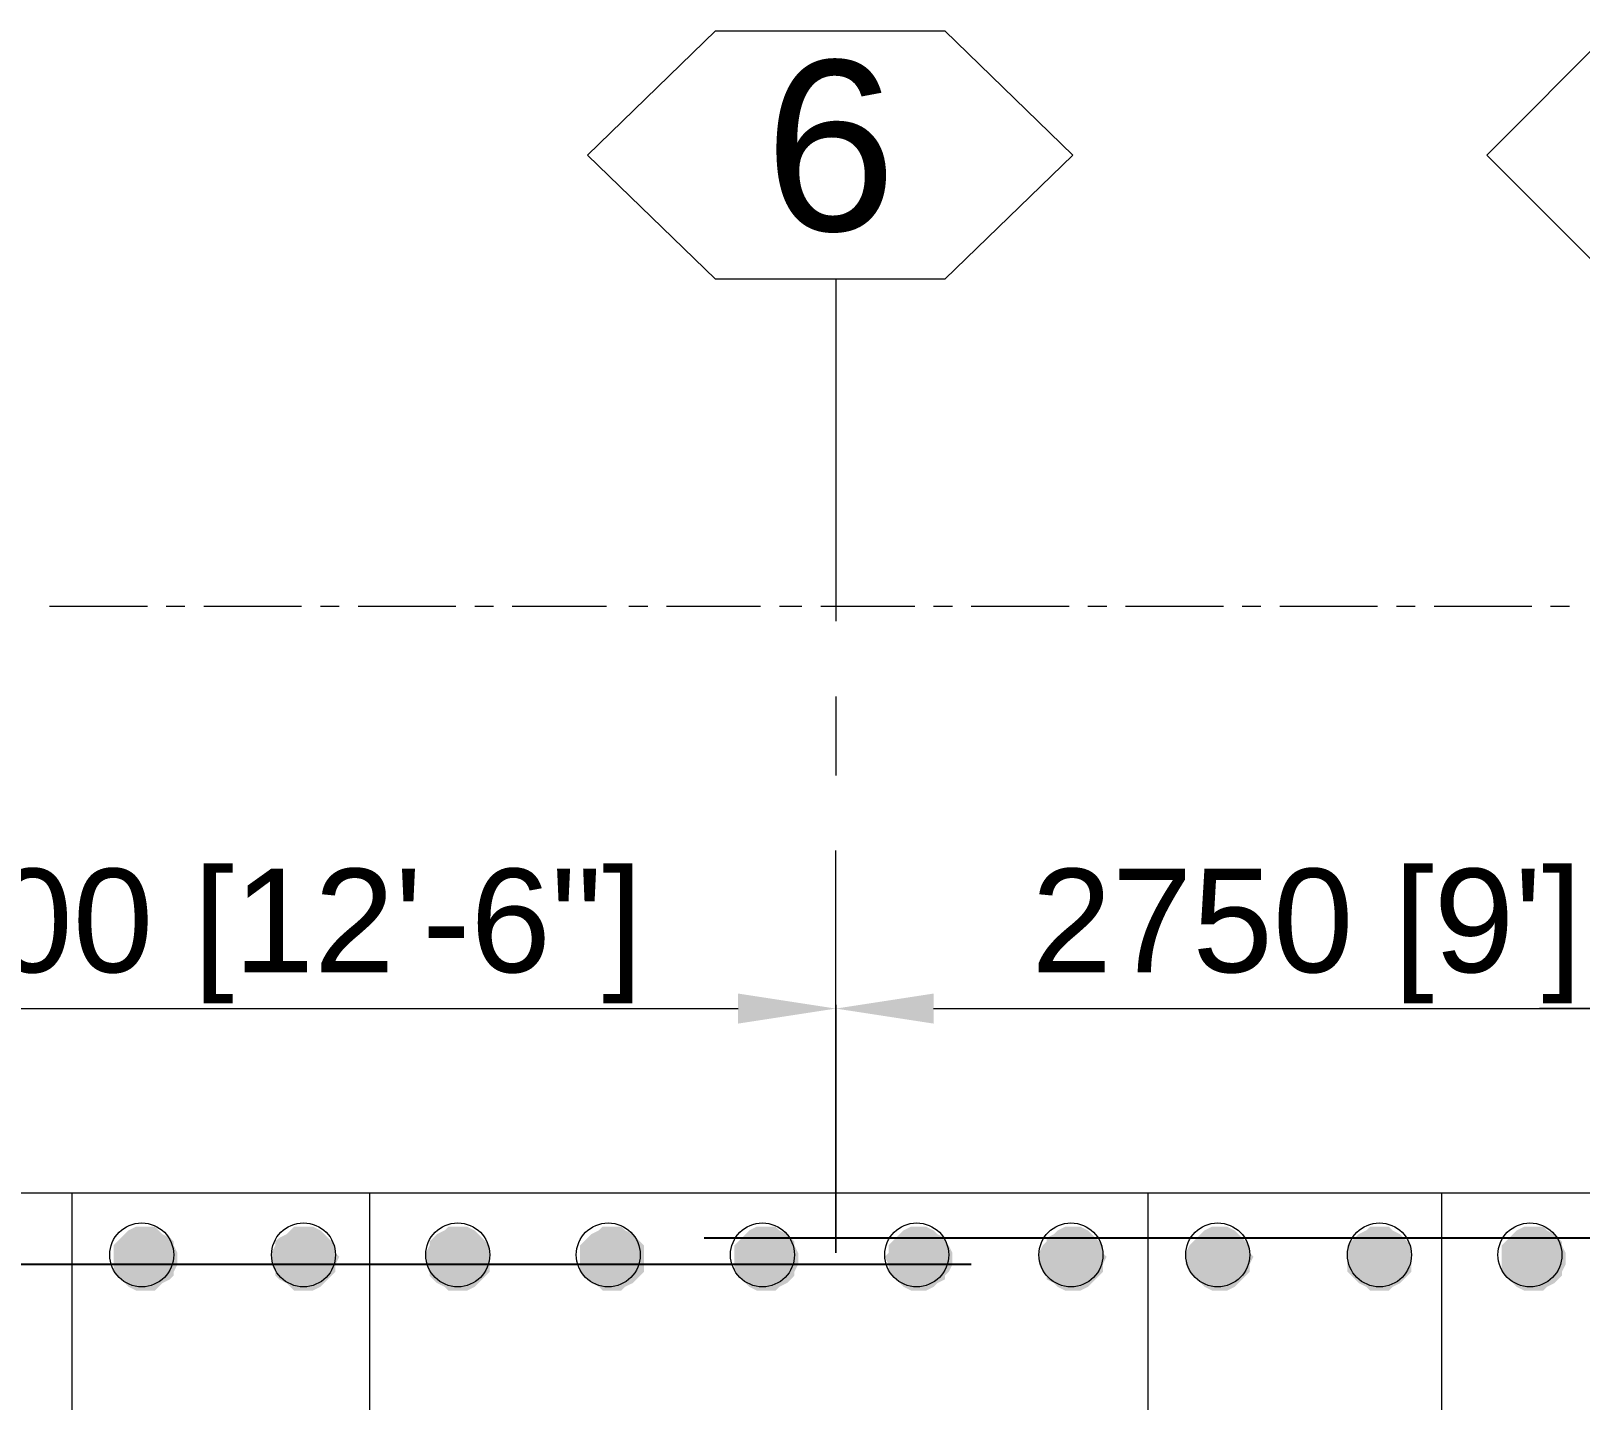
# Model space of a CAD drawing. Header units: inches. Extents: x 2 to 136, y 1 to 96.
# Drawn here: x 37.73 to 45.79, y 66.4 to 73.53 of the extents above; entities that cross this region are included whole.
import ezdxf

# ---------------------------------------------------------------- set-up
doc = ezdxf.new("R2010")
doc.units = ezdxf.units.IN
doc.header["$MEASUREMENT"] = 0
doc.layers.add('PDF_COLUMN', color=251, linetype='Continuous', true_color=0x636466)
doc.layers.add('PDF_Outer Line', color=165, linetype='Continuous', true_color=0x5258ac)
for name, color, linetype in [('PDF_Girt', 7, 'Continuous'), ('PDF_Grid', 7, 'Continuous'), ('PDF_Text', 7, 'Continuous'), ('PDF_Thin', 7, 'Continuous')]:
    doc.layers.add(name, color=color, linetype=linetype)
doc.styles.add('PDF Arial', font='arial.ttf')

msp = doc.modelspace()

# ---------------------------------------------------------------- linework, layer by layer
at = {"layer": 'PDF_COLUMN', "color": 7, "lineweight": 0}
for centre in [(38.3072, 67.1592), (39.1493, 67.1592), (43.9079, 67.1592), (44.75, 67.1592)]:
    msp.add_circle(centre, 0.1665, dxfattribs=at)
at = {"layer": 'PDF_COLUMN', "lineweight": 0}
for centre in [(39.9522, 67.1592), (40.7355, 67.1592), (41.5384, 67.1592), (42.3413, 67.1592), (43.1442, 67.1592), (45.5333, 67.1592)]:
    msp.add_circle(centre, 0.1665, dxfattribs=at)
at = {"layer": 'PDF_COLUMN', "color": 7, "transparency": 33554559}
for points in [[(38.1995, 67.2473), (38.4737, 67.2278), (38.1799, 67.2278)], [(38.2191, 67.2669), (38.4541, 67.2473), (38.1995, 67.2473)], [(38.4541, 67.2473), (38.1995, 67.2473), (38.4737, 67.2278)], [(38.2387, 67.2865), (38.4149, 67.2669), (38.2191, 67.2669)], [(38.4149, 67.2669), (38.2191, 67.2669), (38.4541, 67.2473)], [(38.2778, 67.3061), (38.3953, 67.2865), (38.2387, 67.2865)], [(38.3953, 67.2865), (38.2387, 67.2865), (38.4149, 67.2669)], [(38.2974, 67.3061), (38.3758, 67.3061), (38.2778, 67.3061)], [(38.3758, 67.3061), (38.2778, 67.3061), (38.3953, 67.2865)], [(38.3366, 67.3061), (38.2974, 67.3061), (38.3758, 67.3061)], [(39.022, 67.2473), (39.2962, 67.2278), (39.0024, 67.2278)], [(39.0612, 67.2669), (39.2766, 67.2473), (39.022, 67.2473)], [(39.2766, 67.2473), (39.022, 67.2473), (39.2962, 67.2278)], [(39.0807, 67.2865), (39.257, 67.2669), (39.0612, 67.2669)], [(39.257, 67.2669), (39.0612, 67.2669), (39.2766, 67.2473)], [(39.1003, 67.3061), (39.2374, 67.2865), (39.0807, 67.2865)], [(39.2374, 67.2865), (39.0807, 67.2865), (39.257, 67.2669)], [(39.1395, 67.3061), (39.1982, 67.3061), (39.1003, 67.3061)], [(39.1982, 67.3061), (39.1003, 67.3061), (39.2374, 67.2865)], [(39.1787, 67.3061), (39.1395, 67.3061), (39.1982, 67.3061)], [(43.8002, 67.2473), (44.0548, 67.2278), (43.7806, 67.2278)], [(43.8198, 67.2669), (44.0352, 67.2473), (43.8002, 67.2473)], [(44.0352, 67.2473), (43.8002, 67.2473), (44.0548, 67.2278)], [(43.8394, 67.2865), (44.0156, 67.2669), (43.8198, 67.2669)], [(44.0156, 67.2669), (43.8198, 67.2669), (44.0352, 67.2473)], [(43.8785, 67.3061), (43.996, 67.2865), (43.8394, 67.2865)], [(43.996, 67.2865), (43.8394, 67.2865), (44.0156, 67.2669)], [(43.8981, 67.3061), (43.9569, 67.3061), (43.8785, 67.3061)], [(43.9569, 67.3061), (43.8785, 67.3061), (43.996, 67.2865)], [(43.9373, 67.3061), (43.8981, 67.3061), (43.9569, 67.3061)], [(44.6227, 67.2473), (44.8968, 67.2278), (44.6031, 67.2278)], [(44.6423, 67.2669), (44.8772, 67.2473), (44.6227, 67.2473)], [(44.8772, 67.2473), (44.6227, 67.2473), (44.8968, 67.2278)], [(44.6814, 67.2865), (44.8577, 67.2669), (44.6423, 67.2669)], [(44.8577, 67.2669), (44.6423, 67.2669), (44.8772, 67.2473)], [(44.701, 67.3061), (44.8185, 67.2865), (44.6814, 67.2865)], [(44.8185, 67.2865), (44.6814, 67.2865), (44.8577, 67.2669)], [(44.7402, 67.3061), (44.7989, 67.3061), (44.701, 67.3061)], [(44.7989, 67.3061), (44.701, 67.3061), (44.8185, 67.2865)], [(44.7598, 67.3061), (44.7402, 67.3061), (44.7989, 67.3061)], [(38.1799, 67.2278), (38.4737, 67.2082), (38.1603, 67.2082)], [(38.4737, 67.2082), (38.1603, 67.2082), (38.4933, 67.169)], [(38.1603, 67.2082), (38.4933, 67.169), (38.1603, 67.169)], [(38.4933, 67.169), (38.1603, 67.169), (38.4933, 67.1494)], [(38.1603, 67.169), (38.4933, 67.1494), (38.1603, 67.1494)], [(38.4737, 67.2278), (38.1799, 67.2278), (38.4737, 67.2082)], [(39.0024, 67.2082), (39.3157, 67.169), (38.9828, 67.169)], [(39.3157, 67.169), (38.9828, 67.169), (39.3353, 67.1494)], [(38.9828, 67.169), (39.3353, 67.1494), (38.9828, 67.1494)], [(39.2962, 67.2278), (39.0024, 67.2278), (39.3157, 67.2082)], [(39.0024, 67.2278), (39.3157, 67.2082), (39.0024, 67.2082)], [(39.3157, 67.2082), (39.0024, 67.2082), (39.3157, 67.169)], [(43.761, 67.2082), (44.0744, 67.169), (43.7414, 67.169)], [(44.0744, 67.169), (43.7414, 67.169), (44.0939, 67.1494)], [(43.7414, 67.169), (44.0939, 67.1494), (43.7414, 67.1494)], [(43.7806, 67.2278), (44.0744, 67.2082), (43.761, 67.2082)], [(44.0744, 67.2082), (43.761, 67.2082), (44.0744, 67.169)], [(44.0548, 67.2278), (43.7806, 67.2278), (44.0744, 67.2082)], [(44.6031, 67.2278), (44.9164, 67.2082), (44.5835, 67.2082)], [(44.9164, 67.2082), (44.5835, 67.2082), (44.9164, 67.169)], [(44.5835, 67.2082), (44.9164, 67.169), (44.5835, 67.169)], [(44.9164, 67.169), (44.5835, 67.169), (44.9164, 67.1494)], [(44.5835, 67.169), (44.9164, 67.1494), (44.5835, 67.1494)], [(44.8968, 67.2278), (44.6031, 67.2278), (44.9164, 67.2082)], [(38.4933, 67.1494), (38.1603, 67.1494), (38.4933, 67.1103)], [(38.1603, 67.1494), (38.4933, 67.1103), (38.1603, 67.1103)], [(38.4933, 67.1103), (38.1603, 67.1103), (38.4737, 67.0711)], [(38.1603, 67.1103), (38.4737, 67.0711), (38.1603, 67.0711)], [(39.3353, 67.1494), (38.9828, 67.1494), (39.3157, 67.1103)], [(38.9828, 67.1494), (39.3157, 67.1103), (38.9828, 67.1103)], [(39.3157, 67.1103), (38.9828, 67.1103), (39.3157, 67.0711)], [(38.9828, 67.1103), (39.3157, 67.0711), (39.0024, 67.0711)], [(44.0939, 67.1494), (43.7414, 67.1494), (44.0744, 67.1103)], [(43.7414, 67.1494), (44.0744, 67.1103), (43.7414, 67.1103)], [(44.0744, 67.1103), (43.7414, 67.1103), (44.0744, 67.0711)], [(43.7414, 67.1103), (44.0744, 67.0711), (43.761, 67.0711)], [(44.9164, 67.1494), (44.5835, 67.1494), (44.9164, 67.1103)], [(44.5835, 67.1494), (44.9164, 67.1103), (44.5835, 67.1103)], [(44.9164, 67.1103), (44.5835, 67.1103), (44.9164, 67.0711)], [(44.5835, 67.1103), (44.9164, 67.0711), (44.5835, 67.0711)], [(38.4737, 67.0711), (38.1603, 67.0711), (38.4737, 67.0515)], [(38.1603, 67.0711), (38.4737, 67.0515), (38.1799, 67.0515)], [(38.4737, 67.0515), (38.1799, 67.0515), (38.4541, 67.0319)], [(38.1799, 67.0515), (38.4541, 67.0319), (38.1995, 67.0319)], [(38.4541, 67.0319), (38.1995, 67.0319), (38.4149, 67.0123)], [(38.1995, 67.0319), (38.4149, 67.0123), (38.2191, 67.0123)], [(38.4149, 67.0123), (38.2191, 67.0123), (38.3953, 66.9928)], [(38.2191, 67.0123), (38.3953, 66.9928), (38.2387, 66.9928)], [(39.3157, 67.0711), (39.0024, 67.0711), (39.2962, 67.0515)], [(39.0024, 67.0711), (39.2962, 67.0515), (39.0024, 67.0515)], [(39.2962, 67.0515), (39.0024, 67.0515), (39.2766, 67.0319)], [(39.0024, 67.0515), (39.2766, 67.0319), (39.022, 67.0319)], [(39.2766, 67.0319), (39.022, 67.0319), (39.257, 67.0123)], [(39.022, 67.0319), (39.257, 67.0123), (39.0612, 67.0123)], [(39.257, 67.0123), (39.0612, 67.0123), (39.2374, 66.9928)], [(39.0612, 67.0123), (39.2374, 66.9928), (39.0807, 66.9928)], [(44.0744, 67.0711), (43.761, 67.0711), (44.0548, 67.0515)], [(43.761, 67.0711), (44.0548, 67.0515), (43.7806, 67.0515)], [(44.0548, 67.0515), (43.7806, 67.0515), (44.0352, 67.0319)], [(43.7806, 67.0515), (44.0352, 67.0319), (43.8002, 67.0319)], [(44.0352, 67.0319), (43.8002, 67.0319), (44.0156, 67.0123)], [(43.8002, 67.0319), (44.0156, 67.0123), (43.8198, 67.0123)], [(44.0156, 67.0123), (43.8198, 67.0123), (43.996, 66.9928)], [(43.8198, 67.0123), (43.996, 66.9928), (43.8394, 66.9928)], [(44.9164, 67.0711), (44.5835, 67.0711), (44.8968, 67.0515)], [(44.5835, 67.0711), (44.8968, 67.0515), (44.6031, 67.0515)], [(44.8968, 67.0515), (44.6031, 67.0515), (44.8772, 67.0319)], [(44.6031, 67.0515), (44.8772, 67.0319), (44.6227, 67.0319)], [(44.8772, 67.0319), (44.6227, 67.0319), (44.8577, 67.0123)], [(44.6227, 67.0319), (44.8577, 67.0123), (44.6423, 67.0123)], [(44.8577, 67.0123), (44.6423, 67.0123), (44.8185, 66.9928)], [(44.6423, 67.0123), (44.8185, 66.9928), (44.6814, 66.9928)], [(38.3953, 66.9928), (38.2387, 66.9928), (38.3758, 66.9732)], [(38.2387, 66.9928), (38.3758, 66.9732), (38.2778, 66.9732)], [(38.3758, 66.9732), (38.2778, 66.9732), (38.3366, 66.9732)], [(38.2778, 66.9732), (38.3366, 66.9732), (38.2974, 66.9732)], [(39.2374, 66.9928), (39.0807, 66.9928), (39.1982, 66.9732)], [(39.0807, 66.9928), (39.1982, 66.9732), (39.1003, 66.9732)], [(39.1982, 66.9732), (39.1003, 66.9732), (39.1787, 66.9732)], [(39.1003, 66.9732), (39.1787, 66.9732), (39.1395, 66.9732)], [(43.996, 66.9928), (43.8394, 66.9928), (43.9569, 66.9732)], [(43.8394, 66.9928), (43.9569, 66.9732), (43.8785, 66.9732)], [(43.9569, 66.9732), (43.8785, 66.9732), (43.9373, 66.9732)], [(43.8785, 66.9732), (43.9373, 66.9732), (43.8981, 66.9732)], [(44.8185, 66.9928), (44.6814, 66.9928), (44.7989, 66.9732)], [(44.6814, 66.9928), (44.7989, 66.9732), (44.701, 66.9732)], [(44.7989, 66.9732), (44.701, 66.9732), (44.7598, 66.9732)], [(44.701, 66.9732), (44.7598, 66.9732), (44.7402, 66.9732)]]:
    msp.add_solid(points, dxfattribs=at)
at = {"layer": 'PDF_COLUMN', "transparency": 33554559}
for points in [[(39.8249, 67.2473), (40.099, 67.2278), (39.8053, 67.2278)], [(39.8445, 67.2669), (40.0795, 67.2473), (39.8249, 67.2473)], [(40.0795, 67.2473), (39.8249, 67.2473), (40.099, 67.2278)], [(39.8836, 67.2865), (40.0599, 67.2669), (39.8445, 67.2669)], [(40.0599, 67.2669), (39.8445, 67.2669), (40.0795, 67.2473)], [(39.9032, 67.3061), (40.0403, 67.2865), (39.8836, 67.2865)], [(40.0403, 67.2865), (39.8836, 67.2865), (40.0599, 67.2669)], [(39.9424, 67.3061), (40.0011, 67.3061), (39.9032, 67.3061)], [(40.0011, 67.3061), (39.9032, 67.3061), (40.0403, 67.2865)], [(39.962, 67.3061), (39.9424, 67.3061), (40.0011, 67.3061)], [(40.6278, 67.2473), (40.9019, 67.2278), (40.6082, 67.2278)], [(40.6474, 67.2669), (40.8824, 67.2473), (40.6278, 67.2473)], [(40.8824, 67.2473), (40.6278, 67.2473), (40.9019, 67.2278)], [(40.6865, 67.2865), (40.8628, 67.2669), (40.6474, 67.2669)], [(40.8628, 67.2669), (40.6474, 67.2669), (40.8824, 67.2473)], [(40.7061, 67.3061), (40.8236, 67.2865), (40.6865, 67.2865)], [(40.8236, 67.2865), (40.6865, 67.2865), (40.8628, 67.2669)], [(40.7453, 67.3061), (40.804, 67.3061), (40.7061, 67.3061)], [(40.804, 67.3061), (40.7061, 67.3061), (40.8236, 67.2865)], [(40.7649, 67.3061), (40.7453, 67.3061), (40.804, 67.3061)], [(41.4307, 67.2473), (41.7048, 67.2278), (41.4111, 67.2278)], [(41.4503, 67.2669), (41.6853, 67.2473), (41.4307, 67.2473)], [(41.6853, 67.2473), (41.4307, 67.2473), (41.7048, 67.2278)], [(41.4698, 67.2865), (41.6657, 67.2669), (41.4503, 67.2669)], [(41.6657, 67.2669), (41.4503, 67.2669), (41.6853, 67.2473)], [(41.509, 67.3061), (41.6265, 67.2865), (41.4698, 67.2865)], [(41.6265, 67.2865), (41.4698, 67.2865), (41.6657, 67.2669)], [(41.5286, 67.3061), (41.6069, 67.3061), (41.509, 67.3061)], [(41.6069, 67.3061), (41.509, 67.3061), (41.6265, 67.2865)], [(41.5678, 67.3061), (41.5286, 67.3061), (41.6069, 67.3061)], [(42.2336, 67.2473), (42.4881, 67.2278), (42.214, 67.2278)], [(42.2532, 67.2669), (42.4881, 67.2473), (42.2336, 67.2473)], [(42.4881, 67.2473), (42.2336, 67.2473), (42.4881, 67.2278)], [(42.2727, 67.2865), (42.449, 67.2669), (42.2532, 67.2669)], [(42.449, 67.2669), (42.2532, 67.2669), (42.4881, 67.2473)], [(42.3119, 67.3061), (42.4294, 67.2865), (42.2727, 67.2865)], [(42.4294, 67.2865), (42.2727, 67.2865), (42.449, 67.2669)], [(42.3315, 67.3061), (42.3902, 67.3061), (42.3119, 67.3061)], [(42.3902, 67.3061), (42.3119, 67.3061), (42.4294, 67.2865)], [(42.3707, 67.3061), (42.3315, 67.3061), (42.3902, 67.3061)], [(43.056, 67.2669), (43.2715, 67.2473), (43.0169, 67.2473)], [(43.2715, 67.2473), (43.0169, 67.2473), (43.291, 67.2278)], [(43.0169, 67.2473), (43.291, 67.2278), (43.0169, 67.2278)], [(43.0756, 67.2865), (43.2519, 67.2669), (43.056, 67.2669)], [(43.2519, 67.2669), (43.056, 67.2669), (43.2715, 67.2473)], [(43.1148, 67.3061), (43.2323, 67.2865), (43.0756, 67.2865)], [(43.2323, 67.2865), (43.0756, 67.2865), (43.2519, 67.2669)], [(43.1344, 67.3061), (43.1931, 67.3061), (43.1148, 67.3061)], [(43.1931, 67.3061), (43.1148, 67.3061), (43.2323, 67.2865)], [(43.1735, 67.3061), (43.1344, 67.3061), (43.1931, 67.3061)], [(45.4256, 67.2473), (45.6997, 67.2278), (45.406, 67.2278)], [(45.4452, 67.2669), (45.6801, 67.2473), (45.4256, 67.2473)], [(45.6801, 67.2473), (45.4256, 67.2473), (45.6997, 67.2278)], [(45.4647, 67.2865), (45.6606, 67.2669), (45.4452, 67.2669)], [(45.6606, 67.2669), (45.4452, 67.2669), (45.6801, 67.2473)], [(45.5039, 67.3061), (45.6214, 67.2865), (45.4647, 67.2865)], [(45.6214, 67.2865), (45.4647, 67.2865), (45.6606, 67.2669)], [(45.5431, 67.3061), (45.6018, 67.3061), (45.5039, 67.3061)], [(45.6018, 67.3061), (45.5039, 67.3061), (45.6214, 67.2865)], [(45.5626, 67.3061), (45.5431, 67.3061), (45.6018, 67.3061)], [(39.8053, 67.2082), (40.1186, 67.169), (39.7857, 67.169)], [(40.1186, 67.169), (39.7857, 67.169), (40.1186, 67.1494)], [(39.7857, 67.169), (40.1186, 67.1494), (39.7857, 67.1494)], [(40.099, 67.2278), (39.8053, 67.2278), (40.1186, 67.2082)], [(39.8053, 67.2278), (40.1186, 67.2082), (39.8053, 67.2082)], [(40.1186, 67.2082), (39.8053, 67.2082), (40.1186, 67.169)], [(40.6082, 67.2278), (40.9215, 67.2082), (40.5886, 67.2082)], [(40.9215, 67.2082), (40.5886, 67.2082), (40.9215, 67.169)], [(40.5886, 67.2082), (40.9215, 67.169), (40.5886, 67.169)], [(40.9215, 67.169), (40.5886, 67.169), (40.9215, 67.1494)], [(40.5886, 67.169), (40.9215, 67.1494), (40.5886, 67.1494)], [(40.9019, 67.2278), (40.6082, 67.2278), (40.9215, 67.2082)], [(41.4111, 67.2278), (41.7048, 67.2082), (41.3915, 67.2082)], [(41.7048, 67.2082), (41.3915, 67.2082), (41.7244, 67.169)], [(41.3915, 67.2082), (41.7244, 67.169), (41.3915, 67.169)], [(41.7244, 67.169), (41.3915, 67.169), (41.7244, 67.1494)], [(41.3915, 67.169), (41.7244, 67.1494), (41.3915, 67.1494)], [(41.7048, 67.2278), (41.4111, 67.2278), (41.7048, 67.2082)], [(42.1944, 67.169), (42.5273, 67.1494), (42.1748, 67.1494)], [(42.214, 67.2278), (42.5077, 67.2082), (42.1944, 67.2082)], [(42.5077, 67.2082), (42.1944, 67.2082), (42.5273, 67.169)], [(42.1944, 67.2082), (42.5273, 67.169), (42.1944, 67.169)], [(42.5273, 67.169), (42.1944, 67.169), (42.5273, 67.1494)], [(42.4881, 67.2278), (42.214, 67.2278), (42.5077, 67.2082)], [(42.9973, 67.2082), (43.3106, 67.169), (42.9777, 67.169)], [(43.3106, 67.169), (42.9777, 67.169), (43.3302, 67.1494)], [(42.9777, 67.169), (43.3302, 67.1494), (42.9777, 67.1494)], [(43.0169, 67.2278), (43.3106, 67.2082), (42.9973, 67.2082)], [(43.3106, 67.2082), (42.9973, 67.2082), (43.3106, 67.169)], [(43.291, 67.2278), (43.0169, 67.2278), (43.3106, 67.2082)], [(45.406, 67.2278), (45.6997, 67.2082), (45.3864, 67.2082)], [(45.6997, 67.2082), (45.3864, 67.2082), (45.7193, 67.169)], [(45.3864, 67.2082), (45.7193, 67.169), (45.3864, 67.169)], [(45.7193, 67.169), (45.3864, 67.169), (45.7193, 67.1494)], [(45.3864, 67.169), (45.7193, 67.1494), (45.3864, 67.1494)], [(45.6997, 67.2278), (45.406, 67.2278), (45.6997, 67.2082)], [(40.1186, 67.1494), (39.7857, 67.1494), (40.1186, 67.1103)], [(39.7857, 67.1494), (40.1186, 67.1103), (39.7857, 67.1103)], [(40.1186, 67.1103), (39.7857, 67.1103), (40.1186, 67.0711)], [(39.7857, 67.1103), (40.1186, 67.0711), (39.8053, 67.0711)], [(40.9215, 67.1494), (40.5886, 67.1494), (40.9215, 67.1103)], [(40.5886, 67.1494), (40.9215, 67.1103), (40.5886, 67.1103)], [(40.9215, 67.1103), (40.5886, 67.1103), (40.9215, 67.0711)], [(40.5886, 67.1103), (40.9215, 67.0711), (40.5886, 67.0711)], [(41.7244, 67.1494), (41.3915, 67.1494), (41.7244, 67.1103)], [(41.3915, 67.1494), (41.7244, 67.1103), (41.3915, 67.1103)], [(41.7244, 67.1103), (41.3915, 67.1103), (41.7048, 67.0711)], [(41.3915, 67.1103), (41.7048, 67.0711), (41.3915, 67.0711)], [(42.5273, 67.1494), (42.1748, 67.1494), (42.5273, 67.1103)], [(42.1748, 67.1494), (42.5273, 67.1103), (42.1944, 67.1103)], [(42.5273, 67.1103), (42.1944, 67.1103), (42.5077, 67.0711)], [(42.1944, 67.1103), (42.5077, 67.0711), (42.1944, 67.0711)], [(43.3302, 67.1494), (42.9777, 67.1494), (43.3106, 67.1103)], [(42.9777, 67.1494), (43.3106, 67.1103), (42.9777, 67.1103)], [(43.3106, 67.1103), (42.9777, 67.1103), (43.3106, 67.0711)], [(42.9777, 67.1103), (43.3106, 67.0711), (42.9973, 67.0711)], [(45.7193, 67.1494), (45.3864, 67.1494), (45.7193, 67.1103)], [(45.3864, 67.1494), (45.7193, 67.1103), (45.3864, 67.1103)], [(45.7193, 67.1103), (45.3864, 67.1103), (45.6997, 67.0711)], [(45.3864, 67.1103), (45.6997, 67.0711), (45.3864, 67.0711)], [(40.1186, 67.0711), (39.8053, 67.0711), (40.099, 67.0515)], [(39.8053, 67.0711), (40.099, 67.0515), (39.8053, 67.0515)], [(40.099, 67.0515), (39.8053, 67.0515), (40.0795, 67.0319)], [(39.8053, 67.0515), (40.0795, 67.0319), (39.8249, 67.0319)], [(40.0795, 67.0319), (39.8249, 67.0319), (40.0599, 67.0123)], [(39.8249, 67.0319), (40.0599, 67.0123), (39.8445, 67.0123)], [(40.0599, 67.0123), (39.8445, 67.0123), (40.0403, 66.9928)], [(39.8445, 67.0123), (40.0403, 66.9928), (39.8836, 66.9928)], [(40.9215, 67.0711), (40.5886, 67.0711), (40.9019, 67.0515)], [(40.5886, 67.0711), (40.9019, 67.0515), (40.6082, 67.0515)], [(40.9019, 67.0515), (40.6082, 67.0515), (40.8824, 67.0319)], [(40.6082, 67.0515), (40.8824, 67.0319), (40.6278, 67.0319)], [(40.8824, 67.0319), (40.6278, 67.0319), (40.8628, 67.0123)], [(40.6278, 67.0319), (40.8628, 67.0123), (40.6474, 67.0123)], [(40.8628, 67.0123), (40.6474, 67.0123), (40.8236, 66.9928)], [(40.6474, 67.0123), (40.8236, 66.9928), (40.6865, 66.9928)], [(41.7048, 67.0711), (41.3915, 67.0711), (41.7048, 67.0515)], [(41.3915, 67.0711), (41.7048, 67.0515), (41.4111, 67.0515)], [(41.7048, 67.0515), (41.4111, 67.0515), (41.6853, 67.0319)], [(41.4111, 67.0515), (41.6853, 67.0319), (41.4307, 67.0319)], [(41.6853, 67.0319), (41.4307, 67.0319), (41.6657, 67.0123)], [(41.4307, 67.0319), (41.6657, 67.0123), (41.4503, 67.0123)], [(41.6657, 67.0123), (41.4503, 67.0123), (41.6265, 66.9928)], [(41.4503, 67.0123), (41.6265, 66.9928), (41.4698, 66.9928)], [(42.5077, 67.0711), (42.1944, 67.0711), (42.4881, 67.0515)], [(42.1944, 67.0711), (42.4881, 67.0515), (42.214, 67.0515)], [(42.4881, 67.0515), (42.214, 67.0515), (42.4881, 67.0319)], [(42.214, 67.0515), (42.4881, 67.0319), (42.2336, 67.0319)], [(42.4881, 67.0319), (42.2336, 67.0319), (42.449, 67.0123)], [(42.2336, 67.0319), (42.449, 67.0123), (42.2532, 67.0123)], [(42.449, 67.0123), (42.2532, 67.0123), (42.4294, 66.9928)], [(42.2532, 67.0123), (42.4294, 66.9928), (42.2727, 66.9928)], [(43.3106, 67.0711), (42.9973, 67.0711), (43.291, 67.0515)], [(42.9973, 67.0711), (43.291, 67.0515), (43.0169, 67.0515)], [(43.291, 67.0515), (43.0169, 67.0515), (43.2715, 67.0319)], [(43.0169, 67.0515), (43.2715, 67.0319), (43.0169, 67.0319)], [(43.2715, 67.0319), (43.0169, 67.0319), (43.2519, 67.0123)], [(43.0169, 67.0319), (43.2519, 67.0123), (43.056, 67.0123)], [(43.2519, 67.0123), (43.056, 67.0123), (43.2323, 66.9928)], [(43.056, 67.0123), (43.2323, 66.9928), (43.0756, 66.9928)], [(45.6997, 67.0711), (45.3864, 67.0711), (45.6997, 67.0515)], [(45.3864, 67.0711), (45.6997, 67.0515), (45.406, 67.0515)], [(45.6997, 67.0515), (45.406, 67.0515), (45.6801, 67.0319)], [(45.406, 67.0515), (45.6801, 67.0319), (45.4256, 67.0319)], [(45.6801, 67.0319), (45.4256, 67.0319), (45.6606, 67.0123)], [(45.4256, 67.0319), (45.6606, 67.0123), (45.4452, 67.0123)], [(45.6606, 67.0123), (45.4452, 67.0123), (45.6214, 66.9928)], [(45.4452, 67.0123), (45.6214, 66.9928), (45.4647, 66.9928)], [(40.0403, 66.9928), (39.8836, 66.9928), (40.0011, 66.9732)], [(39.8836, 66.9928), (40.0011, 66.9732), (39.9032, 66.9732)], [(40.0011, 66.9732), (39.9032, 66.9732), (39.962, 66.9732)], [(39.9032, 66.9732), (39.962, 66.9732), (39.9424, 66.9732)], [(40.8236, 66.9928), (40.6865, 66.9928), (40.804, 66.9732)], [(40.6865, 66.9928), (40.804, 66.9732), (40.7061, 66.9732)], [(40.804, 66.9732), (40.7061, 66.9732), (40.7649, 66.9732)], [(40.7061, 66.9732), (40.7649, 66.9732), (40.7453, 66.9732)], [(41.6265, 66.9928), (41.4698, 66.9928), (41.6069, 66.9732)], [(41.4698, 66.9928), (41.6069, 66.9732), (41.509, 66.9732)], [(41.6069, 66.9732), (41.509, 66.9732), (41.5678, 66.9732)], [(41.509, 66.9732), (41.5678, 66.9732), (41.5286, 66.9732)], [(42.4294, 66.9928), (42.2727, 66.9928), (42.3902, 66.9732)], [(42.2727, 66.9928), (42.3902, 66.9732), (42.3119, 66.9732)], [(42.3902, 66.9732), (42.3119, 66.9732), (42.3707, 66.9732)], [(42.3119, 66.9732), (42.3707, 66.9732), (42.3315, 66.9732)], [(43.2323, 66.9928), (43.0756, 66.9928), (43.1931, 66.9732)], [(43.0756, 66.9928), (43.1931, 66.9732), (43.1148, 66.9732)], [(43.1931, 66.9732), (43.1148, 66.9732), (43.1735, 66.9732)], [(43.1148, 66.9732), (43.1735, 66.9732), (43.1344, 66.9732)], [(45.6214, 66.9928), (45.4647, 66.9928), (45.6018, 66.9732)], [(45.4647, 66.9928), (45.6018, 66.9732), (45.5039, 66.9732)], [(45.6018, 66.9732), (45.5039, 66.9732), (45.5626, 66.9732)], [(45.5039, 66.9732), (45.5626, 66.9732), (45.5431, 66.9732)]]:
    msp.add_solid(points, dxfattribs=at)
at = {"layer": 'PDF_Girt', "lineweight": 25}
for points in [[(41.2348, 67.2473), (47.0314, 67.2473)], [(34.7725, 67.1103), (42.6252, 67.1103)]]:
    msp.add_lwpolyline(points, dxfattribs=at)
at = {"layer": 'PDF_Grid', "lineweight": 0}
for points in [[(41.2936, 72.2409), (40.6278, 72.8872), (41.2936, 73.5334), (42.4881, 73.5334), (43.154, 72.8872), (42.4881, 72.2409)], [(45.9543, 72.2409), (45.3081, 72.8872), (45.9543, 73.5334), (47.1684, 73.5334), (47.8147, 72.8872), (47.1684, 72.2409)]]:
    msp.add_lwpolyline(points, close=True, dxfattribs=at)
for points in [[(41.9202, 72.2409), (41.9202, 70.4589)], [(37.8274, 70.5372), (38.3366, 70.5372)], [(38.4345, 70.5372), (38.5324, 70.5372)], [(38.6303, 70.5372), (39.1395, 70.5372)], [(39.2374, 70.5372), (39.3353, 70.5372)], [(39.4332, 70.5372), (39.9424, 70.5372)], [(40.0403, 70.5372), (40.1382, 70.5372)], [(40.2361, 70.5372), (40.7257, 70.5372)], [(40.8432, 70.5372), (40.9411, 70.5372)], [(41.039, 70.5372), (41.5286, 70.5372)], [(41.6265, 70.5372), (41.744, 70.5372)], [(41.8419, 70.5372), (42.3315, 70.5372)], [(42.4294, 70.5372), (42.5273, 70.5372)], [(42.6252, 70.5372), (43.1344, 70.5372)], [(43.2323, 70.5372), (43.3302, 70.5372)], [(43.4281, 70.5372), (43.9373, 70.5372)], [(44.0352, 70.5372), (44.1331, 70.5372)], [(44.231, 70.5372), (44.7402, 70.5372)], [(44.8381, 70.5372), (44.936, 70.5372)], [(45.0339, 70.5372), (45.5431, 70.5372)], [(45.641, 70.5372), (45.7389, 70.5372)], [(41.9202, 70.0673), (41.9202, 69.656)], [(41.9202, 68.4615), (41.9202, 67.4823), (41.9202, 69.2644)]]:
    msp.add_lwpolyline(points, dxfattribs=at)
at = {"layer": 'PDF_Outer Line', "color": 7, "lineweight": 0}
msp.add_lwpolyline([(10.3528, 67.4823), (95.8904, 67.4823)], dxfattribs=at)
for points in [[(37.9449, 67.4823), (39.492, 67.4823), (39.492, 44.9425), (37.9449, 44.9425)], [(43.5456, 67.4823), (45.0731, 67.4823), (45.0731, 44.9425), (43.5456, 44.9425)]]:
    msp.add_lwpolyline(points, close=True, dxfattribs=at)
at = {"layer": 'PDF_Thin', "lineweight": 0}
for points in [[(35.9671, 68.4419), (41.4111, 68.4419)], [(42.4294, 68.4419), (46.0914, 68.4419), (45.5822, 68.4419)]]:
    msp.add_lwpolyline(points, dxfattribs=at)
msp.add_lwpolyline([(41.9202, 68.4419), (41.9202, 67.169)], close=True, dxfattribs=at)
at = {"layer": 'PDF_Thin', "transparency": 33554559}
for points in [[(41.4111, 68.5202), (41.4111, 68.3636), (41.9202, 68.4419)], [(42.4294, 68.5202), (42.4294, 68.3636), (41.9202, 68.4419)]]:
    msp.add_solid(points, dxfattribs=at)

# ---------------------------------------------------------------- texts
at = {"layer": 'PDF_Text', "attachment_point": 7, "style": 'PDF Arial'}
for s, insert, char_height in [('6', (41.5482, 72.481), 0.8852), ('3800 [12\'-6"]', (36.6916, 68.4684), 0.539249), ("2750 [9']", (42.9386, 68.4684), 0.53925)]:
    msp.add_mtext(s, dxfattribs=dict(at, insert=insert, char_height=char_height))

doc.saveas('drawing.dxf')
